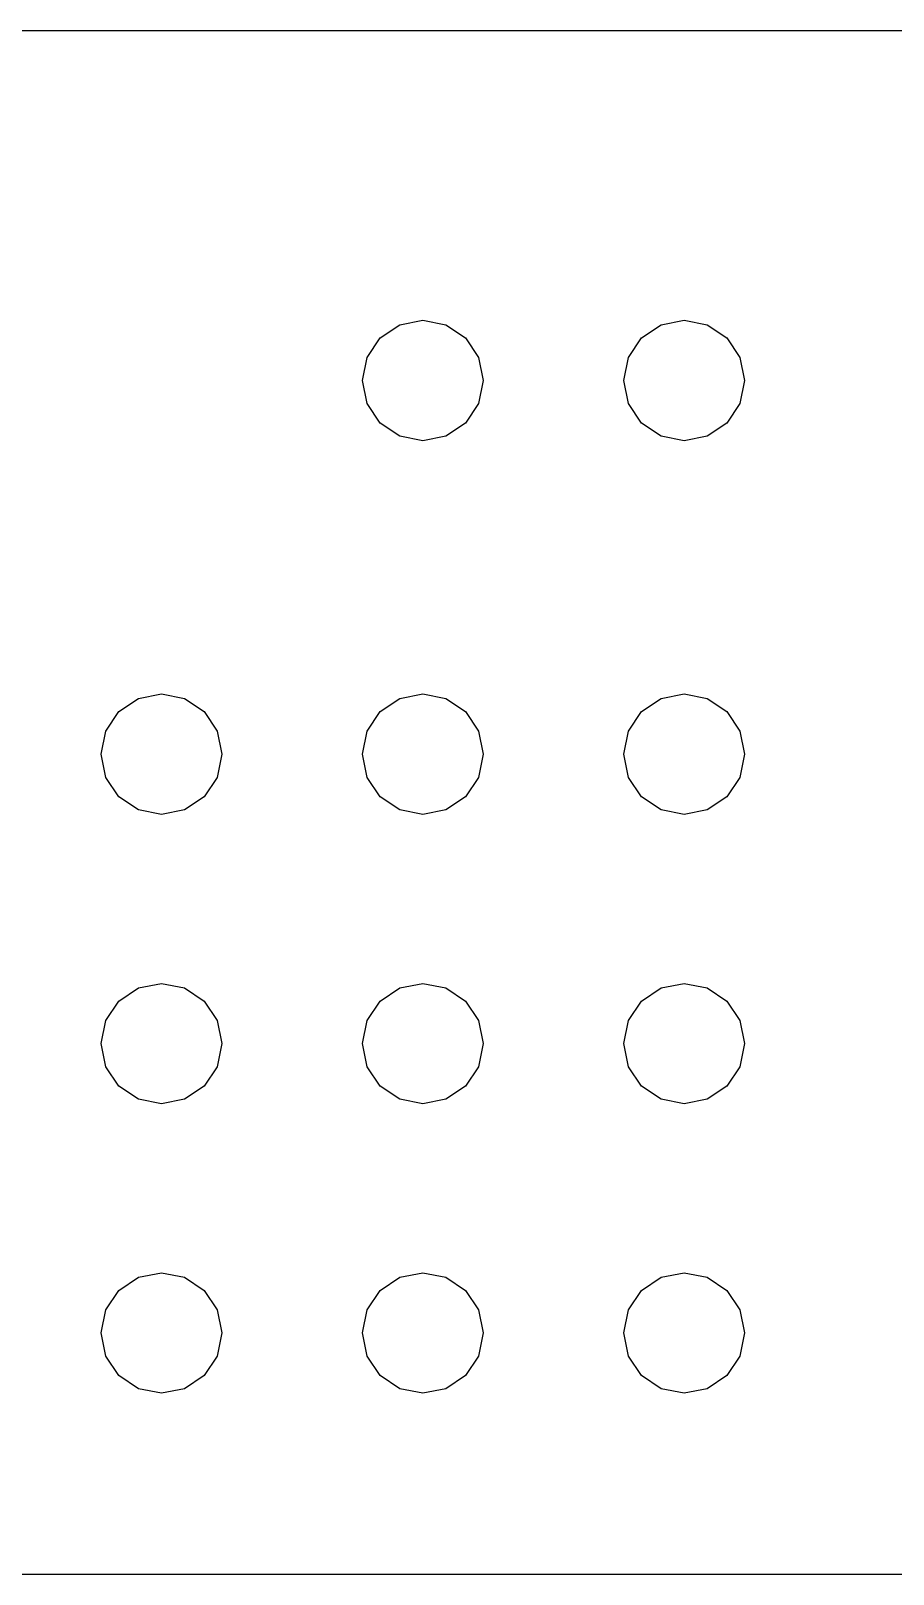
# Model space of a CAD drawing. Header units: metres. Extents: x -64 to 563, y 0 to 804.
# Drawn here: x 143.8 to 215.3, y 260 to 388 of the extents above; entities that cross this region are included whole.
import ezdxf

# ---------------------------------------------------------------- set-up
doc = ezdxf.new("R2010")
doc.units = ezdxf.units.M

msp = doc.modelspace()

# ---------------------------------------------------------------- linework, layer by layer
for p, q in [((267, 388), (64, 388)), ((172.798, 362.536), (174.42, 363.619)), ((174.42, 363.619), (176.333, 364)), ((176.333, 364), (178.247, 363.619)), ((178.247, 363.619), (179.869, 362.536)), ((194.464, 362.536), (196.087, 363.619)), ((196.087, 363.619), (198, 364)), ((198, 364), (199.913, 363.619)), ((199.913, 363.619), (201.536, 362.536)), ((171.714, 360.913), (172.798, 362.536)), ((179.869, 362.536), (180.953, 360.913)), ((193.381, 360.913), (194.464, 362.536)), ((201.536, 362.536), (202.619, 360.913)), ((171.333, 359), (171.714, 360.913)), ((180.953, 360.913), (181.333, 359)), ((193, 359), (193.381, 360.913)), ((202.619, 360.913), (203, 359)), ((171.714, 357.087), (171.333, 359)), ((181.333, 359), (180.953, 357.087)), ((193.381, 357.087), (193, 359)), ((203, 359), (202.619, 357.087)), ((172.798, 355.464), (171.714, 357.087)), ((180.953, 357.087), (179.869, 355.464)), ((194.464, 355.464), (193.381, 357.087)), ((202.619, 357.087), (201.536, 355.464)), ((174.42, 354.381), (172.798, 355.464)), ((179.869, 355.464), (178.247, 354.381)), ((196.087, 354.381), (194.464, 355.464)), ((201.536, 355.464), (199.913, 354.381)), ((176.333, 354), (174.42, 354.381)), ((178.247, 354.381), (176.333, 354)), ((198, 354), (196.087, 354.381)), ((199.913, 354.381), (198, 354)), ((152.753, 332.619), (154.667, 333)), ((154.667, 333), (156.58, 332.619)), ((174.42, 332.619), (176.333, 333)), ((176.333, 333), (178.247, 332.619)), ((196.087, 332.619), (198, 333)), ((198, 333), (199.913, 332.619)), ((150.047, 329.913), (151.131, 331.536)), ((151.131, 331.536), (152.753, 332.619)), ((156.58, 332.619), (158.202, 331.536)), ((158.202, 331.536), (159.286, 329.913)), ((171.714, 329.913), (172.798, 331.536)), ((172.798, 331.536), (174.42, 332.619)), ((178.247, 332.619), (179.869, 331.536)), ((179.869, 331.536), (180.953, 329.913)), ((193.381, 329.913), (194.464, 331.536)), ((194.464, 331.536), (196.087, 332.619)), ((199.913, 332.619), (201.536, 331.536)), ((201.536, 331.536), (202.619, 329.913)), ((149.667, 328), (150.047, 329.913)), ((159.286, 329.913), (159.667, 328)), ((171.333, 328), (171.714, 329.913)), ((180.953, 329.913), (181.333, 328)), ((193, 328), (193.381, 329.913)), ((202.619, 329.913), (203, 328)), ((150.047, 326.087), (149.667, 328)), ((159.667, 328), (159.286, 326.087)), ((171.714, 326.087), (171.333, 328)), ((181.333, 328), (180.953, 326.087)), ((193.381, 326.087), (193, 328)), ((203, 328), (202.619, 326.087)), ((151.131, 324.464), (150.047, 326.087)), ((159.286, 326.087), (158.202, 324.464)), ((172.798, 324.464), (171.714, 326.087)), ((180.953, 326.087), (179.869, 324.464)), ((194.464, 324.464), (193.381, 326.087)), ((202.619, 326.087), (201.536, 324.464)), ((152.753, 323.381), (151.131, 324.464)), ((158.202, 324.464), (156.58, 323.381)), ((174.42, 323.381), (172.798, 324.464)), ((179.869, 324.464), (178.247, 323.381)), ((196.087, 323.381), (194.464, 324.464)), ((201.536, 324.464), (199.913, 323.381)), ((154.667, 323), (152.753, 323.381)), ((156.58, 323.381), (154.667, 323)), ((176.333, 323), (174.42, 323.381)), ((178.247, 323.381), (176.333, 323)), ((198, 323), (196.087, 323.381)), ((199.913, 323.381), (198, 323)), ((151.131, 307.536), (152.753, 308.619)), ((152.753, 308.619), (154.667, 309)), ((154.667, 309), (156.58, 308.619)), ((156.58, 308.619), (158.202, 307.536)), ((172.798, 307.536), (174.42, 308.619)), ((174.42, 308.619), (176.333, 309)), ((176.333, 309), (178.247, 308.619)), ((178.247, 308.619), (179.869, 307.536)), ((194.464, 307.536), (196.087, 308.619)), ((196.087, 308.619), (198, 309)), ((198, 309), (199.913, 308.619)), ((199.913, 308.619), (201.536, 307.536)), ((150.047, 305.913), (151.131, 307.536)), ((158.202, 307.536), (159.286, 305.913)), ((171.714, 305.913), (172.798, 307.536)), ((179.869, 307.536), (180.953, 305.913)), ((193.381, 305.913), (194.464, 307.536)), ((201.536, 307.536), (202.619, 305.913)), ((149.667, 304), (150.047, 305.913)), ((159.286, 305.913), (159.667, 304)), ((171.333, 304), (171.714, 305.913)), ((180.953, 305.913), (181.333, 304)), ((193, 304), (193.381, 305.913)), ((202.619, 305.913), (203, 304)), ((150.047, 302.087), (149.667, 304)), ((159.667, 304), (159.286, 302.087)), ((171.714, 302.087), (171.333, 304)), ((181.333, 304), (180.953, 302.087)), ((193.381, 302.087), (193, 304)), ((203, 304), (202.619, 302.087)), ((151.131, 300.464), (150.047, 302.087)), ((159.286, 302.087), (158.202, 300.464)), ((172.798, 300.464), (171.714, 302.087)), ((180.953, 302.087), (179.869, 300.464)), ((194.464, 300.464), (193.381, 302.087)), ((202.619, 302.087), (201.536, 300.464)), ((152.753, 299.381), (151.131, 300.464)), ((158.202, 300.464), (156.58, 299.381)), ((174.42, 299.381), (172.798, 300.464)), ((179.869, 300.464), (178.247, 299.381)), ((196.087, 299.381), (194.464, 300.464)), ((201.536, 300.464), (199.913, 299.381)), ((154.667, 299), (152.753, 299.381)), ((156.58, 299.381), (154.667, 299)), ((176.333, 299), (174.42, 299.381)), ((178.247, 299.381), (176.333, 299)), ((198, 299), (196.087, 299.381)), ((199.913, 299.381), (198, 299)), ((151.131, 283.536), (152.753, 284.619)), ((152.753, 284.619), (154.667, 285)), ((154.667, 285), (156.58, 284.619)), ((156.58, 284.619), (158.202, 283.536)), ((172.798, 283.536), (174.42, 284.619)), ((174.42, 284.619), (176.333, 285)), ((176.333, 285), (178.247, 284.619)), ((178.247, 284.619), (179.869, 283.536)), ((194.464, 283.536), (196.087, 284.619)), ((196.087, 284.619), (198, 285)), ((198, 285), (199.913, 284.619)), ((199.913, 284.619), (201.536, 283.536)), ((150.047, 281.913), (151.131, 283.536)), ((158.202, 283.536), (159.286, 281.913)), ((171.714, 281.913), (172.798, 283.536)), ((179.869, 283.536), (180.953, 281.913)), ((193.381, 281.913), (194.464, 283.536)), ((201.536, 283.536), (202.619, 281.913)), ((149.667, 280), (150.047, 281.913)), ((159.286, 281.913), (159.667, 280)), ((171.333, 280), (171.714, 281.913)), ((180.953, 281.913), (181.333, 280)), ((193, 280), (193.381, 281.913)), ((202.619, 281.913), (203, 280)), ((150.047, 278.087), (149.667, 280)), ((159.667, 280), (159.286, 278.087)), ((171.714, 278.087), (171.333, 280)), ((181.333, 280), (180.953, 278.087)), ((193.381, 278.087), (193, 280)), ((203, 280), (202.619, 278.087)), ((151.131, 276.464), (150.047, 278.087)), ((159.286, 278.087), (158.202, 276.464)), ((172.798, 276.464), (171.714, 278.087)), ((180.953, 278.087), (179.869, 276.464)), ((194.464, 276.464), (193.381, 278.087)), ((202.619, 278.087), (201.536, 276.464)), ((152.753, 275.381), (151.131, 276.464)), ((154.667, 275), (152.753, 275.381)), ((156.58, 275.381), (154.667, 275)), ((158.202, 276.464), (156.58, 275.381)), ((174.42, 275.381), (172.798, 276.464)), ((176.333, 275), (174.42, 275.381)), ((178.247, 275.381), (176.333, 275)), ((179.869, 276.464), (178.247, 275.381)), ((196.087, 275.381), (194.464, 276.464)), ((198, 275), (196.087, 275.381)), ((199.913, 275.381), (198, 275)), ((201.536, 276.464), (199.913, 275.381)), ((64, 260), (267, 260))]:
    msp.add_line(p, q)

doc.saveas('drawing.dxf')
